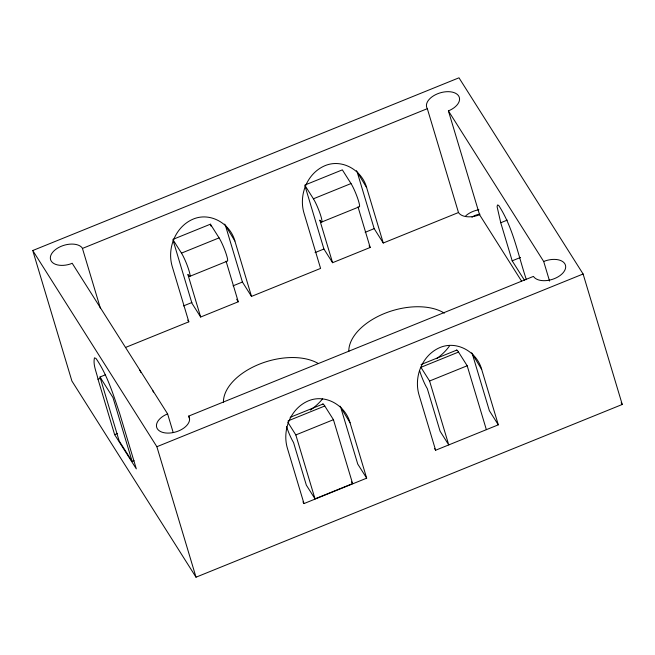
<?xml version="1.0" encoding="UTF-8"?>
<svg xmlns="http://www.w3.org/2000/svg" width="655" height="655" viewBox="0 0 655 655"><rect width="100%" height="100%" fill="white"/><g stroke="black" fill="none" stroke-linecap="round" stroke-linejoin="round"><path stroke-width="0.98" d="M32.75 250.529L458.983 77.806L583.106 273.995L622.25 404.471L196.017 577.194L71.894 381.005L32.75 250.529L156.873 446.718L196.017 577.194M173.19 432.505L167.606 413.886L72.181 263.253L70.134 264.08A17.055 9.882 -16.7 0 1 50.992 260.649A17.055 9.882 -16.7 0 1 60.907 246.419A17.055 9.882 -16.7 0 1 81.785 247.369L82.448 248.433L427.322 108.673A17.055 9.882 -16.7 0 1 437.581 93.771A17.055 9.882 -16.7 0 1 458.664 95.974A17.055 9.882 -16.7 0 1 448.405 110.883L479.566 214.734L521.486 281.003M305.68 184.726L342.344 169.866L351.006 183.556A13.64 1.777 67.9 0 1 357.565 198.064A13.64 1.777 67.9 0 1 359.136 206.857L321.531 222.094M172.814 239.435L210.419 224.19L219.081 237.88A13.64 1.777 67.9 0 1 225.639 252.388A13.64 1.777 67.9 0 1 227.211 261.181L189.606 276.418M304.739 185.111L313.401 198.801L351.006 183.556M173.354 240.287L181.476 253.125L219.081 237.88M183.474 305.926L191.899 302.52M233.057 285.834L242.415 282.043L251.504 296.404L320.582 268.411L303.969 213.022C298.615 194.903 307.138 173.264 324.921 165.707C342.09 158.436 361.986 170.194 366.644 187.625L383.265 243.013L458.484 212.531A17.055 9.882 -16.7 0 0 479.566 214.734M315.047 252.609L323.914 249.015L332.576 262.704L370.181 247.467L357.982 206.8M365.138 232.312L374.177 228.644L383.265 243.013M125.826 347.338L188.82 321.81L172.2 266.421C166.853 248.294 175.368 226.663 193.159 219.106C210.329 211.835 230.216 223.592 234.883 241.015L251.504 296.404M173.1 240.401L191.989 303.339L200.651 317.028L238.256 301.791L226.057 261.124M134.046 460.686L132.154 461.456L119.161 440.921L99.986 377.01L105.553 374.75M98.021 379.27C96.653 372.302 92.805 364.991 94.459 357.835L96.039 358.506C107.412 375.012 113.299 394.662 119.677 413.493L136.314 468.874L114.641 434.658L98.021 379.27L100.805 378.14M524.63 280.504L512.177 260.829L500.756 222.749L507.257 220.113M512.177 260.829L520.537 257.44M114.641 434.658L117.425 433.528M167.606 413.886A17.055 9.882 -16.7 0 0 157.347 428.796A17.055 9.882 -16.7 0 0 178.43 431.006A17.055 9.882 -16.7 0 0 188.689 416.097L533.432 276.394A17.055 9.882 -16.7 0 0 554.515 278.596A17.055 9.882 -16.7 0 0 564.774 263.687A17.055 9.882 -16.7 0 0 543.691 261.484L448.405 110.883M156.873 446.718L583.106 273.995M290.132 417.341L323.038 404.004M421.059 364.557L456.789 350.081M288.11 420.862L324.774 406.002L333.436 419.691L352.611 483.603L315.006 498.84L306.344 485.15L293.555 442.543A13.64 1.777 67.9 0 1 286.489 426.495M486.362 429.672L467.187 365.768L458.525 352.071L420.919 367.316L429.582 381.005L448.749 444.917L440.094 431.227L427.306 388.62A13.64 1.777 67.9 0 1 419.781 371.123M287.709 422.098L295.831 434.936L333.436 419.691M429.582 381.005L467.187 365.768M303.994 503.58L366.669 478.175L350.057 422.786C345.39 405.363 325.494 393.606 308.333 400.876C290.542 408.433 282.027 430.065 287.373 448.192L303.994 503.58L302.938 501.918M435.624 450.239L498.299 424.833L481.687 369.445C477.02 352.022 457.125 340.264 439.955 347.535C422.172 355.092 413.657 376.723 419.003 394.85L435.624 450.239L434.568 448.577M621.153 402.743L622.25 404.471M356.435 170.701L366.644 187.625M471.633 352.775L481.687 369.445M498.299 424.833L489.375 410.726L472.754 355.337M369.101 245.756L370.181 247.467M340.002 406.125L350.057 422.786M224.673 224.1L234.883 241.015M366.669 478.175L357.745 464.067L341.124 408.679M236.635 299.22L238.256 301.791M351.53 481.892L352.611 483.603M187.748 320.115L188.82 321.81M99.986 377.01L112.979 397.544L132.154 461.456M543.691 261.484L549.57 281.077M526.374 279.66C518.007 254.803 513.242 227.67 498.668 205.383L497.481 204.99L497.096 206.726L500.756 222.749M427.322 108.673L458.484 212.531M357.556 173.256L374.177 228.644M332.576 262.704L319.796 220.105A13.64 1.777 67.9 0 0 320.925 216.297A13.64 1.777 67.9 0 0 313.401 198.801M305.034 186.077L323.914 249.015M295.831 434.936L315.006 498.84M225.795 226.655L242.415 282.043M210.419 224.19L211 226.131M200.651 317.028L187.87 274.429A13.64 1.777 67.9 0 0 189 270.621A13.64 1.777 67.9 0 0 181.476 253.125M188.689 416.097L189.573 419.036M82.448 248.433L100.379 308.202M471.985 217.247A9.342 5.412 -16.7 0 1 480.033 214.226M465.779 215.79A17.055 9.882 -16.7 0 1 478.862 209.764M322.579 398.821A54.57 31.612 -16.7 0 1 310.454 410.038M223.437 402.326A54.57 31.612 -16.7 0 1 258.831 364.393A54.57 31.612 -16.7 0 1 318.215 363.484M449.551 345.832A54.57 31.612 -16.7 0 1 436.639 358.653M348.796 351.522A54.57 31.612 -16.7 0 1 384.788 313.352A54.57 31.612 -16.7 0 1 444.344 313.147M139.531 369.838A13.64 10.979 -32.3 0 1 140.792 372.417M152.525 390.372A13.64 10.979 -32.3 0 1 153.458 392.05M322.645 404.282A13.64 1.777 67.9 0 1 324.774 406.002M456.396 350.351A13.64 1.777 67.9 0 1 458.525 352.071"/></g></svg>
